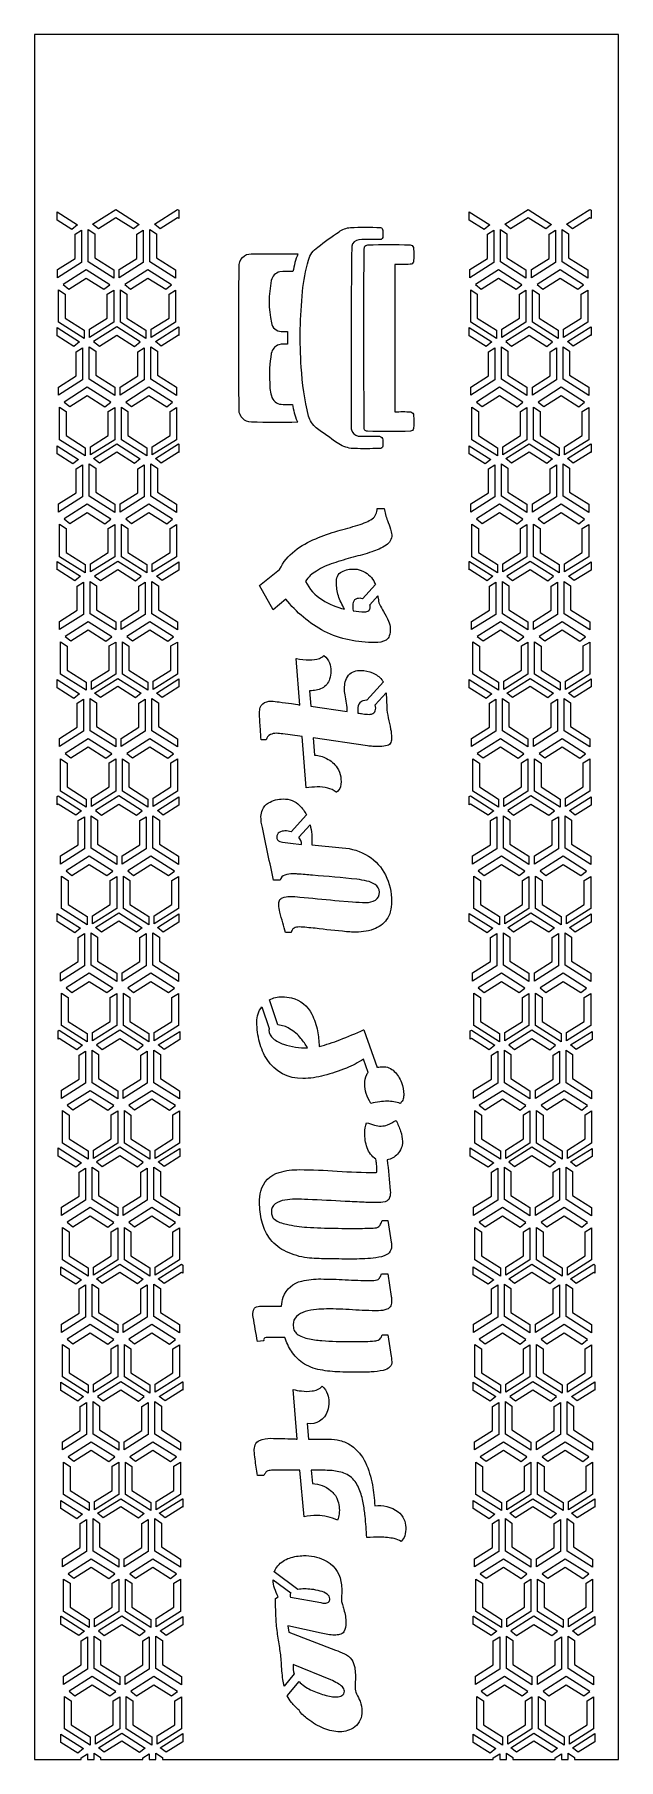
# Model space of a CAD drawing. Header units: millimetres. Extents: x 0 to 1000, y 0 to 2957.
import ezdxf

# ---------------------------------------------------------------- set-up
doc = ezdxf.new("R2010")
doc.units = ezdxf.units.MM
doc.layers.add('Default', color=70, linetype='Continuous')

msp = doc.modelspace()

# ---------------------------------------------------------------- linework, layer by layer
at = {"layer": 'Default'}
for points in [[(196.5, 0), (207.8, 0), (207.8, 11), (218.9, 3.5), (218.9, 0), (785.7, 0), (785.7, 2.8), (796.8, 9.6), (796.8, 0), (808.2, 0), (808.2, 11), (819.2, 3.5), (819.2, 0), (891.4, 0), (891.4, 2.8), (902.5, 9.6), (902.5, 0), (913.8, 0), (913.8, 11), (924.9, 3.5), (924.9, 0), (1000, 0), (1000, 2957), (0, 2957), (0, 0), (79.7, 0), (79.7, 2.8), (90.8, 9.6), (90.8, 0), (102.2, 0), (102.2, 11), (113.2, 3.5), (113.2, 0), (185.4, 0), (185.4, 2.8), (196.5, 9.6)], [(38.5, 2652.8), (73.7, 2630.5), (63.8, 2622.7), (38.5, 2638.8)], [(109.3, 2624.1), (99.5, 2631.9), (139.1, 2657), (179.3, 2631.5), (169.5, 2623.7), (139.1, 2643)], [(247, 2655.6), (247, 2641.5), (244.8, 2643), (215, 2624.1), (205.2, 2631.9), (244.8, 2657)], [(744.5, 2652.8), (779.7, 2630.5), (769.8, 2622.7), (744.5, 2638.8)], [(815.3, 2624.1), (805.5, 2631.9), (845.1, 2657), (885.3, 2631.5), (875.5, 2623.7), (845.1, 2643)], [(953, 2655.6), (953, 2641.5), (950.8, 2643), (921, 2624.1), (911.2, 2631.9), (950.8, 2657)], [(39.2, 2554.1), (69.5, 2573.3), (69.5, 2614.6), (80.5, 2621.4), (80.5, 2566.3), (39.2, 2540.1)], [(103, 2615.3), (103, 2574.3), (135.6, 2553.6), (135.6, 2539.5), (91.9, 2567.3), (91.9, 2622.8)], [(144.9, 2554.1), (175.2, 2573.3), (175.2, 2614.6), (186.2, 2621.4), (186.2, 2566.3), (144.9, 2540.1)], [(208.6, 2615.3), (208.6, 2574.3), (241.3, 2553.6), (241.3, 2539.5), (197.6, 2567.3), (197.6, 2622.8)], [(745.2, 2554.1), (775.5, 2573.3), (775.5, 2614.6), (786.5, 2621.4), (786.5, 2566.3), (745.2, 2540.1)], [(809, 2615.3), (809, 2574.3), (841.6, 2553.6), (841.6, 2539.5), (797.9, 2567.3), (797.9, 2622.8)], [(850.9, 2554.1), (881.2, 2573.3), (881.2, 2614.6), (892.2, 2621.4), (892.2, 2566.3), (850.9, 2540.1)], [(914.6, 2615.3), (914.6, 2574.3), (947.3, 2553.6), (947.3, 2539.5), (903.6, 2567.3), (903.6, 2622.8)], [(58.7, 2520.6), (88.5, 2539.5), (118.9, 2520.2), (128.7, 2528), (88.5, 2553.6), (48.9, 2528.4)], [(164.4, 2520.6), (194.1, 2539.5), (224.6, 2520.2), (234.4, 2528), (194.1, 2553.6), (154.5, 2528.4)], [(764.7, 2520.6), (794.5, 2539.5), (824.9, 2520.2), (834.7, 2528), (794.5, 2553.6), (754.9, 2528.4)], [(870.4, 2520.6), (900.1, 2539.5), (930.6, 2520.2), (940.4, 2528), (900.1, 2553.6), (860.5, 2528.4)], [(52.3, 2511.9), (52.3, 2470.8), (85, 2450.1), (85, 2436.1), (41.3, 2463.8), (41.3, 2519.3)], [(94.3, 2451.6), (124.6, 2470.8), (124.6, 2512.1), (135.6, 2518.9), (135.6, 2463.8), (94.3, 2437.6)], [(158, 2511.9), (158, 2470.8), (190.7, 2450.1), (190.7, 2436.1), (147, 2463.8), (147, 2519.3)], [(200, 2451.6), (230.3, 2470.8), (230.3, 2512.1), (241.3, 2518.9), (241.3, 2463.8), (200, 2437.6)], [(758.3, 2511.9), (758.3, 2470.8), (791, 2450.1), (791, 2436.1), (747.3, 2463.8), (747.3, 2519.3)], [(800.3, 2451.6), (830.6, 2470.8), (830.6, 2512.1), (841.6, 2518.9), (841.6, 2463.8), (800.3, 2437.6)], [(864, 2511.9), (864, 2470.8), (896.7, 2450.1), (896.7, 2436.1), (853, 2463.8), (853, 2519.3)], [(906, 2451.6), (936.3, 2470.8), (936.3, 2512.1), (947.3, 2518.9), (947.3, 2463.8), (906, 2437.6)], [(38.5, 2454.6), (77.2, 2430.1), (67.4, 2422.3), (38.5, 2440.6)], [(111, 2422.7), (140.8, 2441.6), (171.2, 2422.3), (181.1, 2430.1), (140.8, 2455.6), (101.2, 2430.5)], [(247, 2455.3), (247, 2441.2), (246.5, 2441.6), (216.7, 2422.7), (206.9, 2430.5), (246.5, 2455.6)], [(744.5, 2454.6), (783.2, 2430.1), (773.4, 2422.3), (744.5, 2440.6)], [(817, 2422.7), (846.8, 2441.6), (877.2, 2422.3), (887.1, 2430.1), (846.8, 2455.6), (807.2, 2430.5)], [(953, 2455.3), (953, 2441.2), (952.5, 2441.6), (922.7, 2422.7), (912.9, 2430.5), (952.5, 2455.6)], [(40.9, 2352.7), (71.2, 2371.9), (71.2, 2413.2), (82.2, 2420), (82.2, 2364.9), (40.9, 2338.7)], [(104.7, 2413.9), (104.7, 2372.9), (137.3, 2352.2), (137.3, 2338.1), (93.6, 2365.9), (93.6, 2421.4)], [(146.6, 2352.7), (176.9, 2371.9), (176.9, 2413.2), (187.9, 2420), (187.9, 2364.9), (146.6, 2338.7)], [(210.4, 2413.9), (210.4, 2372.9), (243, 2352.2), (243, 2338.1), (199.3, 2365.9), (199.3, 2421.4)], [(746.9, 2352.7), (777.2, 2371.9), (777.2, 2413.2), (788.2, 2420), (788.2, 2364.9), (746.9, 2338.7)], [(810.7, 2413.9), (810.7, 2372.9), (843.3, 2352.2), (843.3, 2338.1), (799.6, 2365.9), (799.6, 2421.4)], [(852.6, 2352.7), (882.9, 2371.9), (882.9, 2413.2), (893.9, 2420), (893.9, 2364.9), (852.6, 2338.7)], [(916.4, 2413.9), (916.4, 2372.9), (949, 2352.2), (949, 2338.1), (905.3, 2365.9), (905.3, 2421.4)], [(60.4, 2319.3), (90.2, 2338.1), (120.6, 2318.8), (130.4, 2326.6), (90.2, 2352.2), (50.6, 2327)], [(166.1, 2319.3), (195.9, 2338.1), (226.3, 2318.8), (236.1, 2326.6), (195.9, 2352.2), (156.2, 2327)], [(766.4, 2319.3), (796.2, 2338.1), (826.6, 2318.8), (836.4, 2326.6), (796.2, 2352.2), (756.6, 2327)], [(872.1, 2319.3), (901.9, 2338.1), (932.3, 2318.8), (942.1, 2326.6), (901.9, 2352.2), (862.2, 2327)], [(54.1, 2310.5), (54.1, 2269.4), (86.7, 2248.7), (86.7, 2234.7), (43, 2262.4), (43, 2317.9)], [(96, 2250.2), (126.3, 2269.4), (126.3, 2310.7), (137.3, 2317.5), (137.3, 2262.4), (96, 2236.2)], [(159.7, 2310.5), (159.7, 2269.4), (192.4, 2248.7), (192.4, 2234.7), (148.7, 2262.4), (148.7, 2317.9)], [(201.7, 2250.2), (232, 2269.4), (232, 2310.7), (243, 2317.5), (243, 2262.4), (201.7, 2236.2)], [(760.1, 2310.5), (760.1, 2269.4), (792.7, 2248.7), (792.7, 2234.7), (749, 2262.4), (749, 2317.9)], [(802, 2250.2), (832.3, 2269.4), (832.3, 2310.7), (843.3, 2317.5), (843.3, 2262.4), (802, 2236.2)], [(865.7, 2310.5), (865.7, 2269.4), (898.4, 2248.7), (898.4, 2234.7), (854.7, 2262.4), (854.7, 2317.9)], [(907.7, 2250.2), (938, 2269.4), (938, 2310.7), (949, 2317.5), (949, 2262.4), (907.7, 2236.2)], [(38.5, 2252), (75.4, 2228.6), (65.5, 2220.8), (38.5, 2238)], [(111, 2222.2), (101.2, 2230), (140.8, 2255.1), (181.1, 2229.6), (171.2, 2221.8), (140.8, 2241.1)], [(247, 2254.8), (247, 2240.7), (246.5, 2241.1), (216.7, 2222.2), (206.9, 2230), (246.5, 2255.1)], [(744.5, 2252), (781.4, 2228.6), (771.5, 2220.8), (744.5, 2238)], [(817, 2222.2), (807.2, 2230), (846.8, 2255.1), (887.1, 2229.6), (877.2, 2221.8), (846.8, 2241.1)], [(953, 2254.8), (953, 2240.7), (952.5, 2241.1), (922.7, 2222.2), (912.9, 2230), (952.5, 2255.1)], [(40.9, 2152.2), (71.2, 2171.4), (71.2, 2212.7), (82.2, 2219.5), (82.2, 2164.4), (40.9, 2138.2)], [(104.7, 2213.4), (104.7, 2172.4), (137.3, 2151.7), (137.3, 2137.6), (93.6, 2165.4), (93.6, 2220.9)], [(146.6, 2152.2), (176.9, 2171.4), (176.9, 2212.7), (187.9, 2219.5), (187.9, 2164.4), (146.6, 2138.2)], [(210.4, 2213.4), (210.4, 2172.4), (243, 2151.7), (243, 2137.6), (199.3, 2165.4), (199.3, 2220.9)], [(746.9, 2152.2), (777.2, 2171.4), (777.2, 2212.7), (788.2, 2219.5), (788.2, 2164.4), (746.9, 2138.2)], [(810.7, 2213.4), (810.7, 2172.4), (843.3, 2151.7), (843.3, 2137.6), (799.6, 2165.4), (799.6, 2220.9)], [(852.6, 2152.2), (882.9, 2171.4), (882.9, 2212.7), (893.9, 2219.5), (893.9, 2164.4), (852.6, 2138.2)], [(916.4, 2213.4), (916.4, 2172.4), (949, 2151.7), (949, 2137.6), (905.3, 2165.4), (905.3, 2220.9)], [(60.4, 2118.8), (90.2, 2137.6), (120.6, 2118.3), (130.4, 2126.1), (90.2, 2151.7), (50.6, 2126.5)], [(166.1, 2118.8), (195.9, 2137.6), (226.3, 2118.3), (236.1, 2126.1), (195.9, 2151.7), (156.2, 2126.5)], [(766.4, 2118.8), (796.2, 2137.6), (826.6, 2118.3), (836.4, 2126.1), (796.2, 2151.7), (756.6, 2126.5)], [(872.1, 2118.8), (901.9, 2137.6), (932.3, 2118.3), (942.1, 2126.1), (901.9, 2151.7), (862.2, 2126.5)], [(54.1, 2110), (54.1, 2068.9), (86.7, 2048.2), (86.7, 2034.2), (43, 2061.9), (43, 2117.5)], [(96, 2049.7), (126.3, 2068.9), (126.3, 2110.2), (137.3, 2117), (137.3, 2061.9), (96, 2035.7)], [(159.7, 2110), (159.7, 2068.9), (192.4, 2048.2), (192.4, 2034.2), (148.7, 2061.9), (148.7, 2117.5)], [(201.7, 2049.7), (232, 2068.9), (232, 2110.2), (243, 2117), (243, 2061.9), (201.7, 2035.7)], [(760.1, 2110), (760.1, 2068.9), (792.7, 2048.2), (792.7, 2034.2), (749, 2061.9), (749, 2117.5)], [(802, 2049.7), (832.3, 2068.9), (832.3, 2110.2), (843.3, 2117), (843.3, 2061.9), (802, 2035.7)], [(865.7, 2110), (865.7, 2068.9), (898.4, 2048.2), (898.4, 2034.2), (854.7, 2061.9), (854.7, 2117.5)], [(907.7, 2049.7), (938, 2068.9), (938, 2110.2), (949, 2117), (949, 2061.9), (907.7, 2035.7)], [(38.5, 2053.6), (38.7, 2053.7), (78.9, 2028.2), (69.1, 2020.4), (38.7, 2039.7), (38.5, 2039.6)], [(112.7, 2020.8), (142.5, 2039.7), (172.9, 2020.4), (182.8, 2028.2), (142.5, 2053.7), (102.9, 2028.6)], [(247, 2053), (247, 2039), (218.4, 2020.8), (208.6, 2028.6)], [(744.5, 2053.6), (744.7, 2053.7), (784.9, 2028.2), (775.1, 2020.4), (744.7, 2039.7), (744.5, 2039.6)], [(818.7, 2020.8), (848.5, 2039.7), (878.9, 2020.4), (888.8, 2028.2), (848.5, 2053.7), (808.9, 2028.6)], [(953, 2053), (953, 2039), (924.4, 2020.8), (914.6, 2028.6)], [(42.6, 1950.8), (72.9, 1970.1), (72.9, 2011.3), (84, 2018.1), (84, 1963), (42.6, 1936.8)], [(106.4, 2012.1), (106.4, 1971), (139, 1950.3), (139, 1936.3), (95.3, 1964), (95.3, 2019.5)], [(148.3, 1950.8), (178.6, 1970.1), (178.6, 2011.3), (189.6, 2018.1), (189.6, 1963), (148.3, 1936.8)], [(212.1, 2012.1), (212.1, 1971), (244.7, 1950.3), (244.7, 1936.3), (201, 1964), (201, 2019.5)], [(748.6, 1950.8), (778.9, 1970.1), (778.9, 2011.3), (790, 2018.1), (790, 1963), (748.6, 1936.8)], [(812.4, 2012.1), (812.4, 1971), (845, 1950.3), (845, 1936.3), (801.3, 1964), (801.3, 2019.5)], [(854.3, 1950.8), (884.6, 1970.1), (884.6, 2011.3), (895.6, 2018.1), (895.6, 1963), (854.3, 1936.8)], [(918.1, 2012.1), (918.1, 1971), (950.7, 1950.3), (950.7, 1936.3), (907, 1964), (907, 2019.5)], [(62.1, 1917.4), (91.9, 1936.3), (122.3, 1916.9), (132.1, 1924.7), (91.9, 1950.3), (52.3, 1925.2)], [(167.8, 1917.4), (197.6, 1936.3), (228, 1916.9), (237.8, 1924.7), (197.6, 1950.3), (158, 1925.2)], [(768.1, 1917.4), (797.9, 1936.3), (828.3, 1916.9), (838.1, 1924.7), (797.9, 1950.3), (758.3, 1925.2)], [(873.8, 1917.4), (903.6, 1936.3), (934, 1916.9), (943.8, 1924.7), (903.6, 1950.3), (864, 1925.2)], [(55.8, 1908.6), (55.8, 1867.5), (88.4, 1846.8), (88.4, 1832.8), (44.7, 1860.5), (44.7, 1916.1)], [(97.7, 1848.3), (128, 1867.5), (128, 1908.8), (139, 1915.6), (139, 1860.5), (97.7, 1834.3)], [(161.5, 1908.6), (161.5, 1867.5), (194.1, 1846.8), (194.1, 1832.8), (150.4, 1860.5), (150.4, 1916.1)], [(203.4, 1848.3), (233.7, 1867.5), (233.7, 1908.8), (244.7, 1915.6), (244.7, 1860.5), (203.4, 1834.3)], [(761.8, 1908.6), (761.8, 1867.5), (794.4, 1846.8), (794.4, 1832.8), (750.7, 1860.5), (750.7, 1916.1)], [(803.7, 1848.3), (834, 1867.5), (834, 1908.8), (845, 1915.6), (845, 1860.5), (803.7, 1834.3)], [(867.5, 1908.6), (867.5, 1867.5), (900.1, 1846.8), (900.1, 1832.8), (856.4, 1860.5), (856.4, 1916.1)], [(909.4, 1848.3), (939.7, 1867.5), (939.7, 1908.8), (950.7, 1915.6), (950.7, 1860.5), (909.4, 1834.3)], [(38.5, 1851.2), (77.1, 1826.8), (67.2, 1819), (38.5, 1837.2)], [(112.7, 1820.3), (102.9, 1828.1), (142.5, 1853.2), (182.8, 1827.7), (172.9, 1819.9), (142.5, 1839.2)], [(247, 1852.5), (247, 1838.5), (218.4, 1820.3), (208.6, 1828.1)], [(744.5, 1851.2), (783.1, 1826.8), (773.2, 1819), (744.5, 1837.2)], [(818.7, 1820.3), (808.9, 1828.1), (848.5, 1853.2), (888.8, 1827.7), (878.9, 1819.9), (848.5, 1839.2)], [(953, 1852.5), (953, 1838.5), (924.4, 1820.3), (914.6, 1828.1)], [(42.6, 1750.4), (72.9, 1769.6), (72.9, 1810.8), (84, 1817.6), (84, 1762.6), (42.6, 1736.3)], [(106.4, 1811.6), (106.4, 1770.5), (139, 1749.8), (139, 1735.8), (95.3, 1763.5), (95.3, 1819)], [(148.3, 1750.4), (178.6, 1769.6), (178.6, 1810.8), (189.6, 1817.6), (189.6, 1762.6), (148.3, 1736.3)], [(212.1, 1811.6), (212.1, 1770.5), (244.7, 1749.8), (244.7, 1735.8), (201, 1763.5), (201, 1819)], [(748.6, 1750.4), (778.9, 1769.6), (778.9, 1810.8), (790, 1817.6), (790, 1762.6), (748.6, 1736.3)], [(812.4, 1811.6), (812.4, 1770.5), (845, 1749.8), (845, 1735.8), (801.3, 1763.5), (801.3, 1819)], [(854.3, 1750.4), (884.6, 1769.6), (884.6, 1810.8), (895.6, 1817.6), (895.6, 1762.6), (854.3, 1736.3)], [(918.1, 1811.6), (918.1, 1770.5), (950.7, 1749.8), (950.7, 1735.8), (907, 1763.5), (907, 1819)], [(62.1, 1716.9), (91.9, 1735.8), (122.3, 1716.4), (132.1, 1724.2), (91.9, 1749.8), (52.3, 1724.7)], [(167.8, 1716.9), (197.6, 1735.8), (228, 1716.4), (237.8, 1724.2), (197.6, 1749.8), (158, 1724.7)], [(768.1, 1716.9), (797.9, 1735.8), (828.3, 1716.4), (838.1, 1724.2), (797.9, 1749.8), (758.3, 1724.7)], [(873.8, 1716.9), (903.6, 1735.8), (934, 1716.4), (943.8, 1724.2), (903.6, 1749.8), (864, 1724.7)], [(55.8, 1708.1), (55.8, 1667.1), (88.4, 1646.3), (88.4, 1632.3), (44.7, 1660), (44.7, 1715.6)], [(97.7, 1647.8), (128, 1667.1), (128, 1708.3), (139, 1715.1), (139, 1660), (97.7, 1633.8)], [(161.5, 1708.1), (161.5, 1667.1), (194.1, 1646.3), (194.1, 1632.3), (150.4, 1660), (150.4, 1715.6)], [(203.4, 1647.8), (233.7, 1667.1), (233.7, 1708.3), (244.7, 1715.1), (244.7, 1660), (203.4, 1633.8)], [(761.8, 1708.1), (761.8, 1667.1), (794.4, 1646.3), (794.4, 1632.3), (750.7, 1660), (750.7, 1715.6)], [(803.7, 1647.8), (834, 1667.1), (834, 1708.3), (845, 1715.1), (845, 1660), (803.7, 1633.8)], [(867.5, 1708.1), (867.5, 1667.1), (900.1, 1646.3), (900.1, 1632.3), (856.4, 1660), (856.4, 1715.6)], [(909.4, 1647.8), (939.7, 1667.1), (939.7, 1708.3), (950.7, 1715.1), (950.7, 1660), (909.4, 1633.8)], [(38.5, 1650.7), (40.4, 1651.8), (80.6, 1626.3), (70.8, 1618.5), (40.4, 1637.8), (38.5, 1636.6)], [(114.4, 1618.9), (144.2, 1637.8), (174.6, 1618.5), (184.5, 1626.3), (144.2, 1651.8), (104.6, 1626.7)], [(247, 1650), (247, 1636), (220.1, 1618.9), (210.3, 1626.7)], [(744.5, 1650.7), (746.4, 1651.8), (786.6, 1626.3), (776.8, 1618.5), (746.4, 1637.8), (744.5, 1636.6)], [(820.4, 1618.9), (850.2, 1637.8), (880.6, 1618.5), (890.5, 1626.3), (850.2, 1651.8), (810.6, 1626.7)], [(953, 1650), (953, 1636), (926.1, 1618.9), (916.3, 1626.7)], [(44.3, 1549), (74.6, 1568.2), (74.6, 1609.4), (85.7, 1616.2), (85.7, 1561.2), (44.3, 1534.9)], [(108.1, 1610.2), (108.1, 1569.1), (140.7, 1548.4), (140.7, 1534.4), (97, 1562.1), (97, 1617.6)], [(150, 1549), (180.3, 1568.2), (180.3, 1609.4), (191.4, 1616.2), (191.4, 1561.2), (150, 1534.9)], [(213.8, 1610.2), (213.8, 1569.1), (246.4, 1548.4), (246.4, 1534.4), (202.7, 1562.1), (202.7, 1617.6)], [(750.3, 1549), (780.6, 1568.2), (780.6, 1609.4), (791.7, 1616.2), (791.7, 1561.2), (750.3, 1534.9)], [(814.1, 1610.2), (814.1, 1569.1), (846.7, 1548.4), (846.7, 1534.4), (803, 1562.1), (803, 1617.6)], [(856, 1549), (886.3, 1568.2), (886.3, 1609.4), (897.4, 1616.2), (897.4, 1561.2), (856, 1534.9)], [(919.8, 1610.2), (919.8, 1569.1), (952.4, 1548.4), (952.4, 1534.4), (908.7, 1562.1), (908.7, 1617.6)], [(63.8, 1515.5), (93.6, 1534.4), (124, 1515.1), (133.9, 1522.8), (93.6, 1548.4), (54, 1523.3)], [(169.5, 1515.5), (199.3, 1534.4), (229.7, 1515.1), (239.5, 1522.8), (199.3, 1548.4), (159.7, 1523.3)], [(769.8, 1515.5), (799.6, 1534.4), (830, 1515.1), (839.9, 1522.8), (799.6, 1548.4), (760, 1523.3)], [(875.5, 1515.5), (905.3, 1534.4), (935.7, 1515.1), (945.5, 1522.8), (905.3, 1548.4), (865.7, 1523.3)], [(57.5, 1506.7), (57.5, 1465.7), (90.1, 1444.9), (90.1, 1430.9), (46.4, 1458.6), (46.4, 1514.2)], [(99.4, 1446.4), (129.7, 1465.7), (129.7, 1506.9), (140.7, 1513.7), (140.7, 1458.6), (99.4, 1432.4)], [(163.2, 1506.7), (163.2, 1465.7), (195.8, 1444.9), (195.8, 1430.9), (152.1, 1458.6), (152.1, 1514.2)], [(205.1, 1446.4), (235.4, 1465.7), (235.4, 1506.9), (246.4, 1513.7), (246.4, 1458.6), (205.1, 1432.4)], [(763.5, 1506.7), (763.5, 1465.7), (796.1, 1444.9), (796.1, 1430.9), (752.4, 1458.6), (752.4, 1514.2)], [(805.4, 1446.4), (835.7, 1465.7), (835.7, 1506.9), (846.7, 1513.7), (846.7, 1458.6), (805.4, 1432.4)], [(869.2, 1506.7), (869.2, 1465.7), (901.8, 1444.9), (901.8, 1430.9), (858.1, 1458.6), (858.1, 1514.2)], [(911.1, 1446.4), (941.4, 1465.7), (941.4, 1506.9), (952.4, 1513.7), (952.4, 1458.6), (911.1, 1432.4)], [(38.5, 1450.4), (78.8, 1424.9), (69, 1417.1), (38.5, 1436.4)], [(114.4, 1418.4), (104.6, 1426.2), (144.2, 1451.4), (184.5, 1425.8), (174.6, 1418), (144.2, 1437.3)], [(247, 1449.5), (247, 1435.5), (220.1, 1418.4), (210.3, 1426.2)], [(744.5, 1450.4), (784.8, 1424.9), (775, 1417.1), (744.5, 1436.4)], [(820.4, 1418.4), (810.6, 1426.2), (850.2, 1451.4), (890.5, 1425.8), (880.6, 1418), (850.2, 1437.3)], [(953, 1449.5), (953, 1435.5), (926.1, 1418.4), (916.3, 1426.2)], [(44.3, 1348.5), (74.6, 1367.7), (74.6, 1408.9), (85.7, 1415.8), (85.7, 1360.7), (44.3, 1334.5)], [(108.1, 1409.7), (108.1, 1368.6), (140.7, 1347.9), (140.7, 1333.9), (97, 1361.6), (97, 1417.1)], [(150, 1348.5), (180.3, 1367.7), (180.3, 1408.9), (191.4, 1415.8), (191.4, 1360.7), (150, 1334.5)], [(213.8, 1409.7), (213.8, 1368.6), (246.4, 1347.9), (246.4, 1333.9), (202.7, 1361.6), (202.7, 1417.1)], [(750.3, 1348.5), (780.6, 1367.7), (780.6, 1408.9), (791.7, 1415.8), (791.7, 1360.7), (750.3, 1334.5)], [(814.1, 1409.7), (814.1, 1368.6), (846.7, 1347.9), (846.7, 1333.9), (803, 1361.6), (803, 1417.1)], [(856, 1348.5), (886.3, 1367.7), (886.3, 1408.9), (897.4, 1415.8), (897.4, 1360.7), (856, 1334.5)], [(919.8, 1409.7), (919.8, 1368.6), (952.4, 1347.9), (952.4, 1333.9), (908.7, 1361.6), (908.7, 1417.1)], [(63.8, 1315), (93.6, 1333.9), (124, 1314.6), (133.9, 1322.4), (93.6, 1347.9), (54, 1322.8)], [(169.5, 1315), (199.3, 1333.9), (229.7, 1314.6), (239.5, 1322.4), (199.3, 1347.9), (159.7, 1322.8)], [(769.8, 1315), (799.6, 1333.9), (830, 1314.6), (839.9, 1322.4), (799.6, 1347.9), (760, 1322.8)], [(875.5, 1315), (905.3, 1333.9), (935.7, 1314.6), (945.5, 1322.4), (905.3, 1347.9), (865.7, 1322.8)], [(57.5, 1306.2), (57.5, 1265.2), (90.1, 1244.5), (90.1, 1230.4), (46.4, 1258.2), (46.4, 1313.7)], [(99.4, 1246), (129.7, 1265.2), (129.7, 1306.4), (140.7, 1313.2), (140.7, 1258.2), (99.4, 1231.9)], [(163.2, 1306.2), (163.2, 1265.2), (195.8, 1244.5), (195.8, 1230.4), (152.1, 1258.2), (152.1, 1313.7)], [(205.1, 1246), (235.4, 1265.2), (235.4, 1306.4), (246.4, 1313.2), (246.4, 1258.2), (205.1, 1231.9)], [(763.5, 1306.2), (763.5, 1265.2), (796.1, 1244.5), (796.1, 1230.4), (752.4, 1258.2), (752.4, 1313.7)], [(805.4, 1246), (835.7, 1265.2), (835.7, 1306.4), (846.7, 1313.2), (846.7, 1258.2), (805.4, 1231.9)], [(869.2, 1306.2), (869.2, 1265.2), (901.8, 1244.5), (901.8, 1230.4), (858.1, 1258.2), (858.1, 1313.7)], [(911.1, 1246), (941.4, 1265.2), (941.4, 1306.4), (952.4, 1313.2), (952.4, 1258.2), (911.1, 1231.9)], [(40.2, 1248.8), (42.1, 1250), (82.3, 1224.4), (72.5, 1216.6), (42.1, 1235.9), (40.2, 1234.8)], [(116.1, 1217.1), (145.9, 1235.9), (176.4, 1216.6), (186.2, 1224.4), (145.9, 1250), (106.3, 1224.8)], [(248.7, 1248.1), (248.7, 1234.1), (221.8, 1217.1), (212, 1224.8)], [(746.2, 1248.8), (748.1, 1250), (788.3, 1224.4), (778.5, 1216.6), (748.1, 1235.9), (746.2, 1234.8)], [(822.1, 1217.1), (851.9, 1235.9), (882.4, 1216.6), (892.2, 1224.4), (851.9, 1250), (812.3, 1224.8)], [(954.7, 1248.1), (954.7, 1234.1), (927.8, 1217.1), (918, 1224.8)], [(46, 1147.1), (76.3, 1166.3), (76.3, 1207.5), (87.4, 1214.4), (87.4, 1159.3), (46, 1133.1)], [(109.8, 1208.3), (109.8, 1167.2), (142.4, 1146.5), (142.4, 1132.5), (98.7, 1160.2), (98.7, 1215.7)], [(151.7, 1147.1), (182, 1166.3), (182, 1207.5), (193.1, 1214.4), (193.1, 1159.3), (151.7, 1133.1)], [(215.5, 1208.3), (215.5, 1167.2), (248.1, 1146.5), (248.1, 1132.5), (204.4, 1160.2), (204.4, 1215.7)], [(752, 1147.1), (782.3, 1166.3), (782.3, 1207.5), (793.4, 1214.4), (793.4, 1159.3), (752, 1133.1)], [(815.8, 1208.3), (815.8, 1167.2), (848.4, 1146.5), (848.4, 1132.5), (804.7, 1160.2), (804.7, 1215.7)], [(857.7, 1147.1), (888, 1166.3), (888, 1207.5), (899.1, 1214.4), (899.1, 1159.3), (857.7, 1133.1)], [(921.5, 1208.3), (921.5, 1167.2), (954.1, 1146.5), (954.1, 1132.5), (910.4, 1160.2), (910.4, 1215.7)], [(65.5, 1113.6), (95.3, 1132.5), (125.7, 1113.2), (135.6, 1121), (95.3, 1146.5), (55.7, 1121.4)], [(171.2, 1113.6), (201, 1132.5), (231.4, 1113.2), (241.2, 1121), (201, 1146.5), (161.4, 1121.4)], [(771.5, 1113.6), (801.3, 1132.5), (831.7, 1113.2), (841.6, 1121), (801.3, 1146.5), (761.7, 1121.4)], [(877.2, 1113.6), (907, 1132.5), (937.4, 1113.2), (947.2, 1121), (907, 1146.5), (867.4, 1121.4)], [(59.2, 1104.8), (59.2, 1063.8), (91.8, 1043.1), (91.8, 1029), (48.1, 1056.8), (48.1, 1112.3)], [(101.1, 1044.6), (131.4, 1063.8), (131.4, 1105), (142.4, 1111.9), (142.4, 1056.8), (101.1, 1030.5)], [(164.9, 1104.8), (164.9, 1063.8), (197.5, 1043.1), (197.5, 1029), (153.8, 1056.8), (153.8, 1112.3)], [(206.8, 1044.6), (237.1, 1063.8), (237.1, 1105), (248.1, 1111.9), (248.1, 1056.8), (206.8, 1030.5)], [(765.2, 1104.8), (765.2, 1063.8), (797.8, 1043.1), (797.8, 1029), (754.1, 1056.8), (754.1, 1112.3)], [(807.1, 1044.6), (837.4, 1063.8), (837.4, 1105), (848.4, 1111.9), (848.4, 1056.8), (807.1, 1030.5)], [(870.9, 1104.8), (870.9, 1063.8), (903.5, 1043.1), (903.5, 1029), (859.8, 1056.8), (859.8, 1112.3)], [(912.8, 1044.6), (943.1, 1063.8), (943.1, 1105), (954.1, 1111.9), (954.1, 1056.8), (912.8, 1030.5)], [(40.2, 1048.5), (80.5, 1023), (70.7, 1015.2), (40.2, 1034.5)], [(116.1, 1016.6), (145.9, 1035.4), (176.4, 1016.1), (186.2, 1023.9), (145.9, 1049.5), (106.3, 1024.3)], [(248.7, 1047.6), (248.7, 1033.6), (221.8, 1016.6), (212, 1024.3)], [(746.2, 1048.5), (786.5, 1023), (776.7, 1015.2), (746.2, 1034.5)], [(822.1, 1016.6), (851.9, 1035.4), (882.4, 1016.1), (892.2, 1023.9), (851.9, 1049.5), (812.3, 1024.3)], [(954.7, 1047.6), (954.7, 1033.6), (927.8, 1016.6), (918, 1024.3)], [(46, 946.6), (76.3, 965.8), (76.3, 1007), (87.4, 1013.9), (87.4, 958.8), (46, 932.6)], [(109.8, 1007.8), (109.8, 966.7), (142.4, 946), (142.4, 932), (98.7, 959.7), (98.7, 1015.3)], [(151.7, 946.6), (182, 965.8), (182, 1007), (193.1, 1013.9), (193.1, 958.8), (151.7, 932.6)], [(215.5, 1007.8), (215.5, 966.7), (248.1, 946), (248.1, 932), (204.4, 959.7), (204.4, 1015.3)], [(752, 946.6), (782.3, 965.8), (782.3, 1007), (793.4, 1013.9), (793.4, 958.8), (752, 932.6)], [(815.8, 1007.8), (815.8, 966.7), (848.4, 946), (848.4, 932), (804.7, 959.7), (804.7, 1015.3)], [(857.7, 946.6), (888, 965.8), (888, 1007), (899.1, 1013.9), (899.1, 958.8), (857.7, 932.6)], [(921.5, 1007.8), (921.5, 966.7), (954.1, 946), (954.1, 932), (910.4, 959.7), (910.4, 1015.3)], [(65.5, 913.1), (95.3, 932), (125.7, 912.7), (135.6, 920.5), (95.3, 946), (55.7, 920.9)], [(171.2, 913.1), (201, 932), (231.4, 912.7), (241.2, 920.5), (201, 946), (161.4, 920.9)], [(771.5, 913.1), (801.3, 932), (831.7, 912.7), (841.6, 920.5), (801.3, 946), (761.7, 920.9)], [(877.2, 913.1), (907, 932), (937.4, 912.7), (947.2, 920.5), (907, 946), (867.4, 920.9)], [(59.2, 904.4), (59.2, 863.3), (91.8, 842.6), (91.8, 828.5), (48.1, 856.3), (48.1, 911.8)], [(101.1, 844.1), (131.4, 863.3), (131.4, 904.5), (142.4, 911.4), (142.4, 856.3), (101.1, 830.1)], [(164.9, 904.4), (164.9, 863.3), (197.5, 842.6), (197.5, 828.5), (153.8, 856.3), (153.8, 911.8)], [(206.8, 844.1), (237.1, 863.3), (237.1, 904.5), (248.1, 911.4), (248.1, 856.3), (206.8, 830.1)], [(765.2, 904.4), (765.2, 863.3), (797.8, 842.6), (797.8, 828.5), (754.1, 856.3), (754.1, 911.8)], [(807.1, 844.1), (837.4, 863.3), (837.4, 904.5), (848.4, 911.4), (848.4, 856.3), (807.1, 830.1)], [(870.9, 904.4), (870.9, 863.3), (903.5, 842.6), (903.5, 828.5), (859.8, 856.3), (859.8, 911.8)], [(912.8, 844.1), (943.1, 863.3), (943.1, 904.5), (954.1, 911.4), (954.1, 856.3), (912.8, 830.1)], [(45.3, 844.8), (80.5, 822.5), (70.7, 814.7), (45.3, 830.8)], [(116.1, 816.1), (106.3, 823.9), (145.9, 849), (186.2, 823.4), (176.4, 815.6), (145.9, 835)], [(253.8, 847.5), (253.8, 833.5), (251.6, 835), (221.8, 816.1), (212, 823.9), (251.6, 849)], [(751.3, 844.8), (786.5, 822.5), (776.7, 814.7), (751.3, 830.8)], [(822.1, 816.1), (812.3, 823.9), (851.9, 849), (892.2, 823.4), (882.4, 815.6), (851.9, 835)], [(959.8, 847.5), (959.8, 833.5), (957.6, 835), (927.8, 816.1), (918, 823.9), (957.6, 849)], [(46, 746.1), (76.3, 765.3), (76.3, 806.6), (87.4, 813.4), (87.4, 758.3), (46, 732.1)], [(109.8, 807.3), (109.8, 766.2), (142.4, 745.5), (142.4, 731.5), (98.7, 759.2), (98.7, 814.8)], [(151.7, 746.1), (182, 765.3), (182, 806.6), (193.1, 813.4), (193.1, 758.3), (151.7, 732.1)], [(215.5, 807.3), (215.5, 766.2), (248.1, 745.5), (248.1, 731.5), (204.4, 759.2), (204.4, 814.8)], [(752, 746.1), (782.3, 765.3), (782.3, 806.6), (793.4, 813.4), (793.4, 758.3), (752, 732.1)], [(815.8, 807.3), (815.8, 766.2), (848.4, 745.5), (848.4, 731.5), (804.7, 759.2), (804.7, 814.8)], [(857.7, 746.1), (888, 765.3), (888, 806.6), (899.1, 813.4), (899.1, 758.3), (857.7, 732.1)], [(921.5, 807.3), (921.5, 766.2), (954.1, 745.5), (954.1, 731.5), (910.4, 759.2), (910.4, 814.8)], [(65.5, 712.6), (95.3, 731.5), (125.7, 712.2), (135.6, 720), (95.3, 745.5), (55.7, 720.4)], [(171.2, 712.6), (201, 731.5), (231.4, 712.2), (241.2, 720), (201, 745.5), (161.4, 720.4)], [(771.5, 712.6), (801.3, 731.5), (831.7, 712.2), (841.6, 720), (801.3, 745.5), (761.7, 720.4)], [(877.2, 712.6), (907, 731.5), (937.4, 712.2), (947.2, 720), (907, 745.5), (867.4, 720.4)], [(59.2, 703.9), (59.2, 662.8), (91.8, 642.1), (91.8, 628.1), (48.1, 655.8), (48.1, 711.3)], [(101.1, 643.6), (131.4, 662.8), (131.4, 704), (142.4, 710.9), (142.4, 655.8), (101.1, 629.6)], [(164.9, 703.9), (164.9, 662.8), (197.5, 642.1), (197.5, 628.1), (153.8, 655.8), (153.8, 711.3)], [(206.8, 643.6), (237.1, 662.8), (237.1, 704), (248.1, 710.9), (248.1, 655.8), (206.8, 629.6)], [(765.2, 703.9), (765.2, 662.8), (797.8, 642.1), (797.8, 628.1), (754.1, 655.8), (754.1, 711.3)], [(807.1, 643.6), (837.4, 662.8), (837.4, 704), (848.4, 710.9), (848.4, 655.8), (807.1, 629.6)], [(870.9, 703.9), (870.9, 662.8), (903.5, 642.1), (903.5, 628.1), (859.8, 655.8), (859.8, 711.3)], [(912.8, 643.6), (943.1, 662.8), (943.1, 704), (954.1, 710.9), (954.1, 655.8), (912.8, 629.6)], [(45.3, 646.6), (84.1, 622), (74.2, 614.2), (45.3, 632.6)], [(117.8, 614.7), (147.6, 633.6), (178.1, 614.2), (187.9, 622), (147.6, 647.6), (108, 622.5)], [(253.8, 647.2), (253.8, 633.2), (253.3, 633.6), (223.5, 614.7), (213.7, 622.5), (253.3, 647.6)], [(751.3, 646.6), (790.1, 622), (780.2, 614.2), (751.3, 632.6)], [(823.8, 614.7), (853.6, 633.6), (884.1, 614.2), (893.9, 622), (853.6, 647.6), (814, 622.5)], [(959.8, 647.2), (959.8, 633.2), (959.3, 633.6), (929.5, 614.7), (919.7, 622.5), (959.3, 647.6)], [(47.7, 544.7), (78, 563.9), (78, 605.2), (89.1, 612), (89.1, 556.9), (47.7, 530.7)], [(111.5, 605.9), (111.5, 564.9), (144.2, 544.1), (144.2, 530.1), (100.4, 557.8), (100.4, 613.4)], [(153.4, 544.7), (183.7, 563.9), (183.7, 605.2), (194.8, 612), (194.8, 556.9), (153.4, 530.7)], [(217.2, 605.9), (217.2, 564.9), (249.8, 544.1), (249.8, 530.1), (206.1, 557.8), (206.1, 613.4)], [(753.7, 544.7), (784, 563.9), (784, 605.2), (795.1, 612), (795.1, 556.9), (753.7, 530.7)], [(817.5, 605.9), (817.5, 564.9), (850.2, 544.1), (850.2, 530.1), (806.4, 557.8), (806.4, 613.4)], [(859.4, 544.7), (889.7, 563.9), (889.7, 605.2), (900.8, 612), (900.8, 556.9), (859.4, 530.7)], [(923.2, 605.9), (923.2, 564.9), (955.8, 544.1), (955.8, 530.1), (912.1, 557.8), (912.1, 613.4)], [(67.2, 511.2), (97, 530.1), (127.4, 510.8), (137.3, 518.6), (97, 544.1), (57.4, 519)], [(172.9, 511.2), (202.7, 530.1), (233.1, 510.8), (243, 518.6), (202.7, 544.1), (163.1, 519)], [(773.2, 511.2), (803, 530.1), (833.4, 510.8), (843.3, 518.6), (803, 544.1), (763.4, 519)], [(878.9, 511.2), (908.7, 530.1), (939.1, 510.8), (949, 518.6), (908.7, 544.1), (869.1, 519)], [(60.9, 502.5), (60.9, 461.4), (93.5, 440.7), (93.5, 426.7), (49.8, 454.4), (49.8, 509.9)], [(102.8, 442.2), (133.1, 461.4), (133.1, 502.6), (144.2, 509.5), (144.2, 454.4), (102.8, 428.2)], [(166.6, 502.5), (166.6, 461.4), (199.2, 440.7), (199.2, 426.7), (155.5, 454.4), (155.5, 509.9)], [(208.5, 442.2), (238.8, 461.4), (238.8, 502.6), (249.8, 509.5), (249.8, 454.4), (208.5, 428.2)], [(766.9, 502.5), (766.9, 461.4), (799.5, 440.7), (799.5, 426.7), (755.8, 454.4), (755.8, 509.9)], [(808.8, 442.2), (839.1, 461.4), (839.1, 502.6), (850.2, 509.5), (850.2, 454.4), (808.8, 428.2)], [(872.6, 502.5), (872.6, 461.4), (905.2, 440.7), (905.2, 426.7), (861.5, 454.4), (861.5, 509.9)], [(914.5, 442.2), (944.8, 461.4), (944.8, 502.6), (955.8, 509.5), (955.8, 454.4), (914.5, 428.2)], [(45.3, 444), (82.2, 420.6), (72.4, 412.8), (45.3, 430)], [(117.8, 414.2), (108, 422), (147.6, 447.1), (187.9, 421.5), (178.1, 413.8), (147.6, 433.1)], [(253.8, 446.7), (253.8, 432.7), (253.3, 433.1), (223.5, 414.2), (213.7, 422), (253.3, 447.1)], [(751.3, 444), (788.2, 420.6), (778.4, 412.8), (751.3, 430)], [(823.8, 414.2), (814, 422), (853.6, 447.1), (893.9, 421.5), (884.1, 413.8), (853.6, 433.1)], [(959.8, 446.7), (959.8, 432.7), (959.3, 433.1), (929.5, 414.2), (919.7, 422), (959.3, 447.1)], [(47.7, 344.2), (78, 363.4), (78, 404.7), (89.1, 411.5), (89.1, 356.4), (47.7, 330.2)], [(111.5, 405.4), (111.5, 364.4), (144.2, 343.6), (144.2, 329.6), (100.4, 357.4), (100.4, 412.9)], [(153.4, 344.2), (183.7, 363.4), (183.7, 404.7), (194.8, 411.5), (194.8, 356.4), (153.4, 330.2)], [(217.2, 405.4), (217.2, 364.4), (249.8, 343.6), (249.8, 329.6), (206.1, 357.4), (206.1, 412.9)], [(753.7, 344.2), (784, 363.4), (784, 404.7), (795.1, 411.5), (795.1, 356.4), (753.7, 330.2)], [(817.5, 405.4), (817.5, 364.4), (850.2, 343.6), (850.2, 329.6), (806.4, 357.4), (806.4, 412.9)], [(859.4, 344.2), (889.7, 363.4), (889.7, 404.7), (900.8, 411.5), (900.8, 356.4), (859.4, 330.2)], [(923.2, 405.4), (923.2, 364.4), (955.8, 343.6), (955.8, 329.6), (912.1, 357.4), (912.1, 412.9)], [(67.2, 310.7), (97, 329.6), (127.4, 310.3), (137.3, 318.1), (97, 343.6), (57.4, 318.5)], [(172.9, 310.7), (202.7, 329.6), (233.1, 310.3), (243, 318.1), (202.7, 343.6), (163.1, 318.5)], [(773.2, 310.7), (803, 329.6), (833.4, 310.3), (843.3, 318.1), (803, 343.6), (763.4, 318.5)], [(878.9, 310.7), (908.7, 329.6), (939.1, 310.3), (949, 318.1), (908.7, 343.6), (869.1, 318.5)], [(60.9, 302), (60.9, 260.9), (93.5, 240.2), (93.5, 226.2), (49.8, 253.9), (49.8, 309.4)], [(102.8, 241.7), (133.1, 260.9), (133.1, 302.2), (144.2, 309), (144.2, 253.9), (102.8, 227.7)], [(166.6, 302), (166.6, 260.9), (199.2, 240.2), (199.2, 226.2), (155.5, 253.9), (155.5, 309.4)], [(208.5, 241.7), (238.8, 260.9), (238.8, 302.2), (249.8, 309), (249.8, 253.9), (208.5, 227.7)], [(766.9, 302), (766.9, 260.9), (799.5, 240.2), (799.5, 226.2), (755.8, 253.9), (755.8, 309.4)], [(808.8, 241.7), (839.1, 260.9), (839.1, 302.2), (850.2, 309), (850.2, 253.9), (808.8, 227.7)], [(872.6, 302), (872.6, 260.9), (905.2, 240.2), (905.2, 226.2), (861.5, 253.9), (861.5, 309.4)], [(914.5, 241.7), (944.8, 260.9), (944.8, 302.2), (955.8, 309), (955.8, 253.9), (914.5, 227.7)], [(45.3, 245.6), (45.5, 245.7), (85.8, 220.2), (75.9, 212.4), (45.5, 231.7), (45.3, 231.6)], [(119.5, 212.8), (149.3, 231.7), (179.8, 212.4), (189.6, 220.2), (149.3, 245.7), (109.7, 220.6)], [(253.8, 245), (253.8, 230.9), (225.2, 212.8), (215.4, 220.6)], [(751.3, 245.6), (751.5, 245.7), (791.8, 220.2), (781.9, 212.4), (751.5, 231.7), (751.3, 231.6)], [(825.5, 212.8), (855.3, 231.7), (885.8, 212.4), (895.6, 220.2), (855.3, 245.7), (815.7, 220.6)], [(959.8, 245), (959.8, 230.9), (931.2, 212.8), (921.4, 220.6)], [(49.4, 142.8), (79.7, 162), (79.7, 203.3), (90.8, 210.1), (90.8, 155), (49.4, 128.8)], [(113.2, 204), (113.2, 163), (145.9, 142.3), (145.9, 128.2), (102.2, 156), (102.2, 211.5)], [(155.1, 142.8), (185.4, 162), (185.4, 203.3), (196.5, 210.1), (196.5, 155), (155.1, 128.8)], [(218.9, 204), (218.9, 163), (251.5, 142.3), (251.5, 128.2), (207.8, 156), (207.8, 211.5)], [(755.4, 142.8), (785.7, 162), (785.7, 203.3), (796.8, 210.1), (796.8, 155), (755.4, 128.8)], [(819.2, 204), (819.2, 163), (851.9, 142.3), (851.9, 128.2), (808.2, 156), (808.2, 211.5)], [(861.1, 142.8), (891.4, 162), (891.4, 203.3), (902.5, 210.1), (902.5, 155), (861.1, 128.8)], [(924.9, 204), (924.9, 163), (957.5, 142.3), (957.5, 128.2), (913.8, 156), (913.8, 211.5)], [(68.9, 109.3), (98.7, 128.2), (129.2, 108.9), (139, 116.7), (98.7, 142.3), (59.1, 117.1)], [(174.6, 109.3), (204.4, 128.2), (234.8, 108.9), (244.7, 116.7), (204.4, 142.3), (164.8, 117.1)], [(774.9, 109.3), (804.7, 128.2), (835.2, 108.9), (845, 116.7), (804.7, 142.3), (765.1, 117.1)], [(880.6, 109.3), (910.4, 128.2), (940.8, 108.9), (950.7, 116.7), (910.4, 142.3), (870.8, 117.1)], [(62.6, 100.6), (62.6, 59.5), (95.2, 38.8), (95.2, 24.8), (51.5, 52.5), (51.5, 108)], [(104.5, 40.3), (134.8, 59.5), (134.8, 100.8), (145.9, 107.6), (145.9, 52.5), (104.5, 26.3)], [(168.3, 100.6), (168.3, 59.5), (200.9, 38.8), (200.9, 24.8), (157.2, 52.5), (157.2, 108)], [(210.2, 40.3), (240.5, 59.5), (240.5, 100.8), (251.5, 107.6), (251.5, 52.5), (210.2, 26.3)], [(768.6, 100.6), (768.6, 59.5), (801.2, 38.8), (801.2, 24.8), (757.5, 52.5), (757.5, 108)], [(810.5, 40.3), (840.8, 59.5), (840.8, 100.8), (851.9, 107.6), (851.9, 52.5), (810.5, 26.3)], [(874.3, 100.6), (874.3, 59.5), (906.9, 38.8), (906.9, 24.8), (863.2, 52.5), (863.2, 108)], [(916.2, 40.3), (946.5, 59.5), (946.5, 100.8), (957.5, 107.6), (957.5, 52.5), (916.2, 26.3)], [(45.3, 43.2), (83.9, 18.7), (74.1, 10.9), (45.3, 29.2)], [(119.5, 12.3), (109.7, 20.1), (149.3, 45.2), (189.6, 19.7), (179.8, 11.9), (149.3, 31.2)], [(253.8, 44.5), (253.8, 30.5), (225.2, 12.3), (215.4, 20.1)], [(751.3, 43.2), (789.9, 18.7), (780.1, 10.9), (751.3, 29.2)], [(825.5, 12.3), (815.7, 20.1), (855.3, 45.2), (895.6, 19.7), (885.8, 11.9), (855.3, 31.2)], [(959.8, 44.5), (959.8, 30.5), (931.2, 12.3), (921.4, 20.1)]]:
    msp.add_lwpolyline(points, close=True, dxfattribs=at)
for points in [[(584.5, 2247.2, -0.019597), (542.3, 2247.5, -0.120733), (518.5, 2257, -0.009138), (482.5, 2282.7, -0.144536), (469.3, 2303, -0.044976), (456.8, 2386.8, -0.044607), (459.1, 2516.4, -0.052438), (469.1, 2570.2, -0.186381), (485, 2592.5, -0.013994), (521.5, 2618.8, -0.146174), (540.9, 2626.1, -0.019576), (592.4, 2626.1, -0.37152), (596.4, 2621.3, -0.065263), (596.3, 2609.3, -0.230014), (593.7, 2605.7, 0.018444), (555.5, 2605.2, 0.337086), (543.1, 2594, 0.00448), (542.5, 2286.5, 0.086559), (542.8, 2279.1, 0.293271), (554, 2268.7, -0.002507), (590.8, 2268.3, -0.361555), (596.3, 2262, -0.020067), (596.5, 2251.6, -0.375083), (590.9, 2247.3, -0.002484)], [(449.6, 2294.4, 0.029715), (450.7, 2292.2, -0.013755), (371.3, 2292.6, -0.416718), (350.3, 2313.4, -0.004865), (350.3, 2558.4, -0.214786), (356.3, 2575, -0.223659), (371, 2580.9, -0.001047), (450.9, 2581, 0.050595), (442.5, 2550.5, 0.044375), (419.8, 2550.2, 0.285984), (405.5, 2535.3, 0.103954), (405.6, 2462.7, 0.361984), (422.4, 2447.9, 0.006751), (433, 2447.6), (433, 2426.1, 0.088617), (418.5, 2425.3, 0.267708), (405.5, 2410.3, 0.063805), (402.8, 2359.9, 0.085902), (406.5, 2334.6, 0.314927), (425.6, 2323, 0.002073), (441.9, 2322.9, 0.05988)], [(643, 2596.4, -0.373635), (648.8, 2591.6, -0.066574), (648.9, 2567, -0.314517), (643.1, 2563.1, -0.012824), (617.1, 2562.7), (617.1, 2310, -0.037197), (644.2, 2310.1, -0.357385), (649.1, 2303.8, -0.027556), (649.1, 2281.5, -0.315179), (643.8, 2277, -0.016934), (570.4, 2277, -0.49297), (564.7, 2281.6, -0.004716), (564.5, 2577.6, -0.047957), (564.9, 2592.3, -0.313605), (571, 2596.2, -0.01896), (642.2, 2596.4, -0.004972)], [(548.2, 1987.7, 0.217414), (544.9, 1978.8, 0.018244), (545.6, 1969.4, 0.346717), (545.7, 1969.3, 0.036199), (565.3, 1967.4, 0.189111), (572.3, 1969.5, 0.236008), (574.9, 1975.5, 0.075304), (574.1, 1979.4), (587.7, 1994.6, -0.001123), (588.4, 1990.6, 0.043295), (590.6, 1980.4, 0.021334), (597.7, 1967.7, -0.036768), (606.2, 1951.4, -0.180805), (607.6, 1926.1, -0.168827), (602, 1919), (602, 1919, -0.130072), (583.1, 1914.7, -0.05208), (538.6, 1919.1, -0.070444), (496.5, 1933.9, -0.106468), (430.3, 1989.2), (408.6, 1970.7, -0.474979), (408.5, 1970.7), (385.3, 2012.4, -0.366107), (385.4, 2012.5), (419.7, 2039.9, -0.117451), (445.6, 2072, -0.068437), (481.5, 2092.7, -0.032144), (519.3, 2105.9, 0.003087), (553.9, 2116, 0.027258), (568.1, 2121.2, 0.042857), (578.2, 2126.8, 0.26042), (586.6, 2144.6, -0.43474), (586.7, 2144.7), (598.5, 2144.7, -0.357157), (598.6, 2144.7, 0.037725), (604.4, 2123.8, -0.019208), (609.6, 2109.3, -0.062041), (611.8, 2099.2), (611.8, 2099.2, -0.260831), (602.1, 2081.5, -0.069723), (577.4, 2070, -0.010683), (545.5, 2060.9, 0.014001), (511.9, 2050.8, 0.060641), (482.6, 2037.3), (482.6, 2037.3, 0.123931), (464.2, 2019.6, 0.144035), (492.9, 1987.9), (492.9, 1987.9, 0.095231), (531, 1972.1, -0.06599), (520.4, 1994.8, -0.074694), (516.9, 2017.4, -0.103579), (518.8, 2028.1, -0.184115), (526.3, 2036.1, -0.124215), (547.7, 2040.7, -0.13567), (566.6, 2034.8, -0.171778), (583.8, 2014.1), (561.8, 1989.7, 0.057966), (557.4, 1990.5, 0.180328), (548.2, 1987.7)], [(581.2, 1794.1, 0.219004), (584.2, 1802.3, 0.076767), (583.5, 1807.8), (602.2, 1828.5), (603.2, 1804, 0.03849), (605.8, 1785.4, 0.000743), (609.8, 1766.4, -0.045541), (611.5, 1751.5, -0.098666), (610.2, 1743.5, -0.247226), (604, 1738.1, -0.073926), (579.5, 1736.6, -0.012849), (570, 1737.6), (477.1, 1751.6), (479.7, 1721.7, -0.117869), (500.2, 1715.9, -0.13269), (518.2, 1700.1, -0.197991), (523.9, 1667.6), (523.9, 1667.5, -0.180816), (516.9, 1658.3, -0.319082), (516.8, 1658.3, 0.106031), (502, 1665.3, 0.064013), (484.2, 1667.1, 0.045207), (465.1, 1665.4, -0.443537), (465, 1665.5), (458.3, 1753.7, 0.007252), (425.3, 1758.1, 0.02104), (414.1, 1759.1, 0.106021), (403.9, 1756.9, 0.230926), (396.6, 1747.7, -0.350354), (396.5, 1747.7), (388, 1747.7, -0.394654), (387.9, 1747.8, -0.001566), (386.7, 1766.6, -0.016072), (385.3, 1794.4, -0.083413), (386.6, 1803.3, -0.266575), (397.6, 1813.3, -0.07673), (405.4, 1814.2, -0.02375), (419.1, 1812.8, -0.004846), (440.1, 1810.1, -0.029334), (454.1, 1807.6), (448.3, 1887.1, -0.488267), (448.4, 1887.2, 0.043769), (470.8, 1884.8, 0.081028), (487.9, 1887.4, 0.123493), (495.4, 1892.3, -0.379059), (495.5, 1892.3, -0.149133), (505.2, 1880, -0.158026), (505.4, 1851.9, -0.197077), (492.4, 1836.4), (492.4, 1836.4, -0.118789), (471.5, 1832.1), (471.1, 1832.1), (473.1, 1805.5), (535.4, 1796.3, 0.057819), (531.8, 1825.1, -0.118824), (532.2, 1847.2, -0.106696), (537.9, 1858.7, -0.144691), (547.1, 1865.1, -0.083836), (559.1, 1866.9, -0.101735), (578.7, 1862.8, -0.123992), (594.7, 1850.9, -0.036184), (597.4, 1847.2), (569.1, 1815.8, 0.006773), (568.6, 1815.7, 0.219297), (557.3, 1811.4), (557.3, 1811.4, 0.191467), (553.5, 1800.1, 0.02092), (553.9, 1793.9, 0.350736), (553.9, 1793.8, -0.005689), (562.2, 1792.5, 0.039653), (572.8, 1791.6, 0.178745), (581.2, 1794.1)], [(590.6, 1486.8, 0.267304), (583.4, 1500, 0.082075), (569.1, 1505.9, 0.031207), (552.2, 1508.8, 0.00754), (476, 1515.8, 0.000438), (450.4, 1517.9, 0.008739), (442.2, 1518.4, 0.082486), (428.9, 1516.2), (428.9, 1516.1, 0.287088), (420.9, 1507.5, -0.359643), (420.8, 1507.4), (409.6, 1507.4, -0.350562), (409.5, 1507.5, -0.004893), (390.2, 1597.4, -0.071158), (387.8, 1616.5, -0.083588), (390.2, 1627.9, -0.166965), (400.4, 1639.7, -0.141477), (426, 1646.5, -0.210056), (454, 1635.5, -0.074931), (465.6, 1619.4), (439.4, 1590.2, 0.091026), (428.9, 1591.7, 0.147248), (419.2, 1589.2, 0.277113), (415, 1581, 0.363867), (420.2, 1573.6, 0.045451), (438.4, 1570.7), (457.2, 1568.6, 0.455645), (457.3, 1568.7, 0.161679), (452.7, 1581.1), (471.8, 1602.3, -0.078954), (474.8, 1569, -0.068783), (474.6, 1567.8), (527.1, 1563, -0.124283), (571.8, 1548.5, -0.135924), (601.1, 1516.3, -0.121917), (611.5, 1470.8, -0.069656), (609.3, 1453.2, -0.093181), (603, 1439.8, -0.153299), (580.4, 1423.1, -0.092833), (546.1, 1418.3, -0.016733), (534.1, 1419, -0.005548), (480.7, 1424.8, -0.003743), (466.1, 1426.2, 0.021012), (453.2, 1427.2, 0.119871), (444.4, 1425.1, 0.205268), (439.3, 1417.6, -0.340901), (439.2, 1417.5), (429.9, 1417.5, -0.334533), (429.8, 1417.6, -0.002863), (425.2, 1434.1, -0.015241), (420.3, 1452.6, -0.058601), (418.1, 1465.5, -0.109902), (419.4, 1472.5, -0.21584), (424.7, 1477.3, -0.095391), (437.2, 1479.6, -0.016968), (454.4, 1478.4, -0.00285), (514.3, 1472.7), (544.3, 1470.2, 0.01203), (567.4, 1469.1, 0.133127), (583.9, 1473.1, 0.275832), (590.6, 1486.8)], [(401.9, 1253.2, 0.102876), (401.5, 1250.4, 0.226711), (408.5, 1236, 0.096112), (426.5, 1226, 0.085363), (467.4, 1220, 0.569815), (467.4, 1220.2, 0.040899), (456.1, 1236.1, 0.086874), (436.9, 1252.7, 0.125445), (416.8, 1259.1), (402.3, 1302, -0.137446), (423.7, 1307.4, -0.060977), (440.1, 1305.6, -0.216271), (474.7, 1277.8, -0.079988), (484.5, 1249, -0.039304), (487.5, 1222.3, 0.028026), (522.7, 1233.7, 0.014581), (563.6, 1250.8, -0.437494), (563.7, 1250.8), (587, 1186.3, -0.310924), (587.6, 1186.6, -0.038239), (595.9, 1187.6, -0.206181), (616.1, 1179.5, -0.112486), (628.2, 1160.5, -0.091954), (632.4, 1139.9, -0.069174), (631.3, 1132.7, -0.126431), (626.5, 1124.8, -0.274065), (626.4, 1124.8, 0.07355), (604.2, 1128.5, 0.035676), (591.2, 1127.3, 0.008048), (575.9, 1124.8, -0.314008), (575.8, 1124.8, -0.055108), (568.2, 1141.6, -0.186079), (568.8, 1174, -0.110088), (571.4, 1177.4), (563.4, 1200.7, -0.053168), (534, 1185.3, -0.034169), (495.7, 1172.5, -0.064224), (459.4, 1167.4, -0.266556), (398.2, 1200.1, -0.080541), (385.3, 1229.5, -0.066228), (380.7, 1264.2, -0.170153), (389.3, 1290.5)], [(619.2, 1095.3, -0.035619), (627, 1077, -0.083381), (630, 1059.2, -0.196445), (621.5, 1037.8, -0.070006), (613.6, 1031.2, -0.116365), (603.9, 1028, -0.007429), (609.3, 975.3, -0.078782), (608.1, 963.1, -0.208911), (603.7, 957.6, -0.118797), (589.3, 954.6, -0.010292), (564.3, 955.2, -0.004108), (532.2, 956.7, 0.005678), (467.9, 959.9, 0.007581), (446.3, 960.6, 0.03202), (428.6, 958.9, 0.118736), (412.2, 952.4, 0.257865), (405.7, 938.7, 0.073778), (406.7, 932, 0.153552), (410.9, 926, 0.078458), (420.2, 920.8, 0.03768), (431.7, 917.4, 0.03529), (466.5, 912.4, 0.013958), (514.2, 910.6, 0.004311), (561.9, 910.4, -0.009158), (577.3, 910.7, 0.078383), (588.1, 912.4, 0.154697), (592.7, 917.6, 0.043136), (595.1, 924.2, -0.336775), (595.2, 924.2), (605, 924.2, -0.370494), (605.1, 924.2), (610.8, 886.9, -0.04776), (611.5, 879.7, -0.19071), (607.3, 868.8, -0.127013), (599, 863.3, -0.054593), (579.8, 859.4, -0.026317), (542.6, 857.9, -0.007484), (521, 858, 0.005891), (495.6, 858.4, -0.0305), (462.5, 860.6, -0.01071), (462.5, 860.6, -0.077938), (427.6, 872.4, -0.132643), (401.4, 895.1, -0.091214), (389.3, 922.7, -0.061433), (385.3, 954.7, -0.064304), (387.5, 974.2, -0.269585), (419, 1006.5, -0.072801), (453.6, 1011.1, -0.01832), (518.4, 1008.7, 0.018427), (584.1, 1006.3, 0.147618), (586.1, 1006.8, 0.04993), (585.8, 1020.4, -0.002098), (584.6, 1029.2, -0.172057), (569.6, 1048.8, -0.085447), (565.4, 1074.3, -0.07489), (568.4, 1091.6, -0.398395), (568.5, 1091.6, -0.01538), (582.1, 1087.5, 0.175705), (604.6, 1088, 0.026408), (619.1, 1095.4, -0.428983)], [(605.3, 832.5), (611, 793.7, -0.039469), (611.5, 786.8, -0.101473), (610, 777.9, -0.225811), (603.5, 771.7, -0.093619), (589.3, 769.3, -0.017257), (544.5, 770.8, 0.017131), (500, 772.4, 0.018347), (482.7, 771.3, 0.043562), (463.4, 767.8, 0.124592), (448.6, 759.6, 0.216479), (443, 745.5, 0.06127), (444.2, 736.7, 0.120792), (447.8, 731, 0.090725), (455.8, 725.5, 0.048752), (467.6, 721.7, 0.036236), (491.9, 718, 0.018573), (541.2, 716.5, 0.014513), (566.9, 716.5, 0.018265), (582.4, 717.6, 0.067558), (590.1, 719.7, 0.120983), (592.7, 722.1, 0.049735), (595.3, 728, -0.326448), (595.4, 728.1), (605, 728.1, -0.370688), (605.1, 728), (610.8, 690.6, -0.029611), (611.7, 682.4, -0.211135), (608.4, 672.9, -0.154236), (597.3, 667, -0.04571), (576.5, 664.4, -0.011268), (564.8, 664, -0.008762), (522.7, 664.3, -0.038442), (489.3, 667.9, -0.107449), (458.8, 680.2, -0.105224), (440, 699.7, -0.070063), (428.8, 723.5), (398.5, 723.5, 0.075659), (394.4, 722.6, 0.252074), (392.6, 720.6, 0.08793), (392.4, 717.8, -0.418124), (392.3, 717.7), (381.8, 716.6, -0.392087), (381.7, 716.7, -0.001898), (374.5, 758.1, -0.118625), (374.8, 770.4, -0.181449), (378, 774.6, -0.143687), (388.2, 777.2), (422.9, 777.2, -0.068529), (425.9, 792.4, -0.262087), (457.7, 820.1, -0.05975), (490.3, 823.7, -0.015973), (532.1, 822.3, 0.014088), (575, 821.1, 0.048714), (586.9, 822.1, 0.177935), (591.5, 826.6, 0.047277), (594.1, 832.5, -0.327206), (594.1, 832.6), (605.2, 832.6, -0.372179)], [(492.8, 640.2, -0.110749), (501.8, 626.3, -0.087551), (503.9, 613.1, -0.080989), (501.5, 597.4, -0.376491), (466.8, 575.9), (469.2, 549.2, -0.004621), (504, 549.2, -0.055203), (523, 546.8, -0.095191), (542.5, 538.1, -0.131818), (566.6, 509, -0.0681), (578.5, 470.9, -0.031389), (582.7, 434.9, -0.193718), (622.5, 424.7, -0.136388), (632.6, 412, -0.180656), (633.9, 383.5, -0.112573), (627.7, 373.5, -0.361517), (627.6, 373.5, 0.087907), (616, 378.6, 0.045193), (592.4, 381.3, 0.007378), (569.1, 380.3, -0.406035), (569, 380.4, 0.008038), (566.1, 417, 0.018452), (562.8, 440, 0.045237), (556.2, 463.3, 0.114423), (542.7, 483.4, 0.117889), (521.4, 493.4, 0.050619), (497.9, 495.7), (473.7, 495.9), (475.9, 473, -0.175055), (507.1, 461, -0.12874), (518.5, 446.1, -0.130891), (521.5, 420.7, -0.020288), (519, 410.5, -0.469431), (518.9, 410.4, 0.09747), (483.8, 418.4, 0.057236), (461.7, 415.7, -0.45919), (461.6, 415.8), (454.5, 495.9, -0.00091), (407.7, 495.9, 0.063762), (399.6, 494.7, 0.158498), (395.5, 491.5, 0.056139), (392.9, 486.9, -0.303862), (392.8, 486.8), (382, 486.8, -0.374847), (381.9, 486.9, 0.00344), (379.8, 501.3, -0.019747), (376.2, 529, -0.100655), (377.9, 539.3, -0.205476), (385.4, 546.8, -0.10186), (404.7, 550.6, -0.000619), (443.2, 549.6, -0.005149), (450, 549.3), (442.8, 634, -0.498405), (442.9, 634.1, 0.01291), (457, 631.7, 0.075484), (475.3, 631.7, 0.05211), (484.6, 634.2, 0.107076), (492.6, 640.2, -0.430113)], [(503.4, 269.8, 0.228032), (505.6, 275.4, 0.246817), (501.2, 283.5, 0.09899), (489.3, 288.8, 0.045081), (474.3, 291.6, 0.034141), (462.2, 292.4, 0.028944), (451, 291.7, 0.00087), (450.9, 291.7), (410.6, 321.8, -0.002048), (410.7, 322.2, -0.096843), (416.6, 332.1, -0.136216), (436.6, 345.4, -0.077117), (460.8, 349.5, -0.113338), (495.6, 342.1, -0.239591), (524.8, 305.3, -0.062493), (525.9, 281.4, 0.019228), (525.6, 272.8, 0.05969), (527.3, 265.5, -0.018955), (529.7, 257.1, -0.081586), (533, 233.9, -0.11132), (529.9, 219.1), (529.9, 219.1, -0.203008), (522.5, 214.2, -0.062263), (513.8, 213.2, -0.056741), (490.6, 216.5), (433.8, 229.1), (435.7, 218.2), (515.3, 187.2, -0.046933), (530.6, 181.4, -0.126016), (543.2, 171.1), (543.2, 171.1, -0.092823), (548.3, 157.9, -0.062133), (549.2, 133.5, 0.016835), (548.9, 123.7, 0.112395), (551.6, 112.5, -0.017261), (557.5, 99.8, -0.101601), (560.6, 82.7, -0.243185), (548.3, 55.8, -0.170812), (522.7, 47.5, -0.09922), (495.6, 53.2, -0.060812), (468.1, 69, -0.089994), (453, 84.3, -0.048577), (440.1, 97.6, -0.064995), (432.8, 109.4), (453, 133.6, 0.089453), (472.7, 119.7, 0.038926), (496.1, 110.6), (496.2, 110.6, 0.006061), (508.1, 108.1, 0.047082), (517.6, 107.2, 0.142416), (526.4, 109.8, 0.277882), (530.6, 116.9, 0.197762), (527.3, 124.3, 0.079667), (518.6, 130.6, 0.004603), (507.4, 136.8), (507.4, 136.8), (443.2, 162.6, 0.476096), (443.1, 162.6, 0.123366), (444.6, 146.6), (427.4, 125.9, -0.027688), (425.3, 137.2, -0.022783), (422.8, 166.5, 0.030333), (419.8, 191.8, -0.012047), (415.9, 217.9, -0.024835), (413.4, 245.8, -0.009474), (412.6, 276.1, -0.272714), (412.6, 276.2), (417.4, 278.8, -0.036452), (411, 293.5, -0.085954), (408.4, 308.2), (438.8, 285.5, 0.134306), (437.9, 280.7, -0.033023), (438.1, 278.1, 0.347129), (438.2, 278), (490.1, 269, 0.076364), (497.5, 268.1, 0.170764), (503.4, 269.8)]]:
    msp.add_lwpolyline(points, format="xyb", close=True, dxfattribs=at)

doc.saveas('drawing.dxf')
